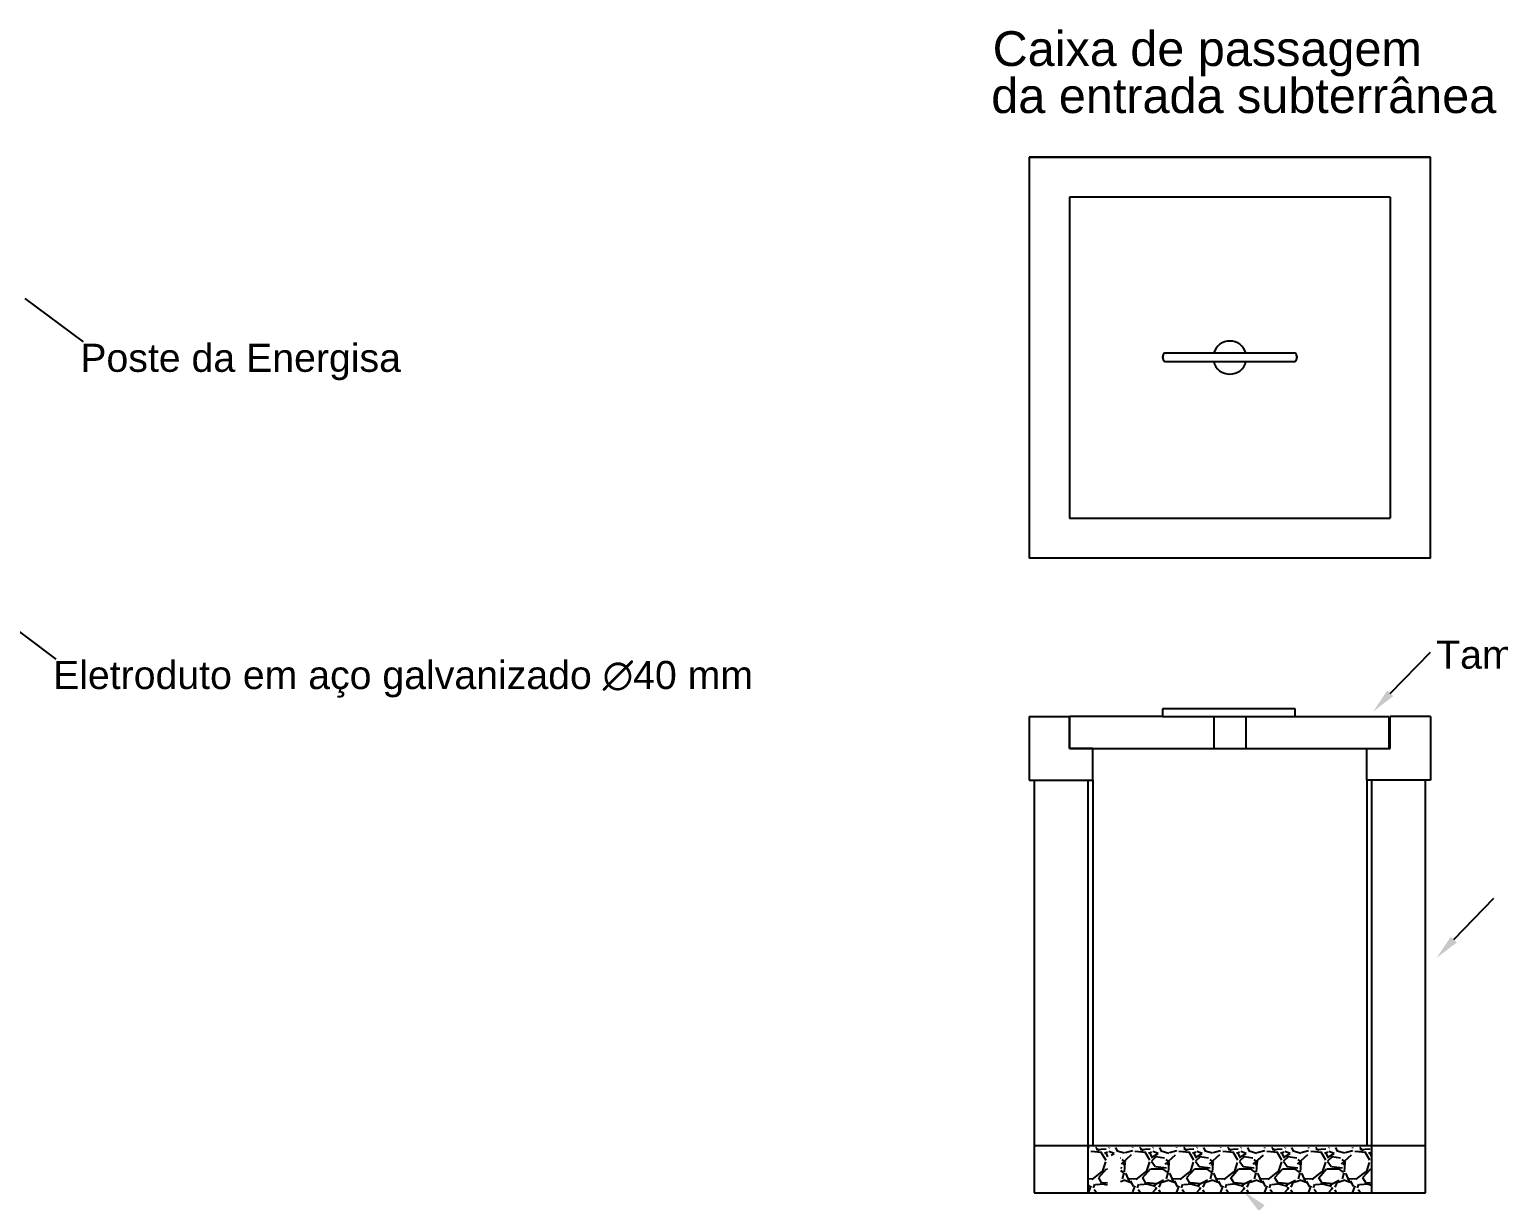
# Model space of a CAD drawing. Header units: millimetres. Extents: x 2991 to 3503, y 2795 to 2987.
# Drawn here: x 3326 to 3418.7, y 2912.9 to 2986.8 of the extents above; entities that cross this region are included whole.
import ezdxf

# ---------------------------------------------------------------- set-up
doc = ezdxf.new("R2010")
doc.units = ezdxf.units.MM
doc.linetypes.add('DASHED', pattern=[19.05, 12.7, -6.35])
for name, color, linetype in [('CISM_59_ELET_CAIXA DE PASSAGEM_INSTALAR', 10, 'Continuous'), ('CISM_78_CX_ENT_PRINC', 10, 'Continuous'), ('PTF', 1, 'Continuous')]:
    doc.layers.add(name, color=color, linetype=linetype)
doc.styles.get("Standard").update_dxf_attribs({"font": ''})
doc.styles.get('Standard').set_extended_font_data('Arial')

msp = doc.modelspace()

# ---------------------------------------------------------------- hatches: boundary and pattern name
h = msp.add_hatch()
h.set_pattern_fill('GRAVEL', color=6, scale=0.109285, style=0)
h.set_pattern_definition([(228.0128, (4282.5602, 2808.1348), (-22.20665537, -24.98249676), [0.3734485, -36.971536]), (184.9697, (4282.31038, 2807.85722), (33.310008636, 2.775809974), [0.6408505, -63.444098]), (132.5104, (4281.67194, 2807.8017), (27.75827543, -30.534155016), [0.451872, -44.735335]), (267.2737, (4280.58936, 2807.10775), (2.77581751, 55.51657339), [0.583585, -57.774849]), (292.8337, (4280.5616, 2806.52482), (-13.879187217, 33.309973691), [0.5722515, -56.652933]), (357.2737, (4280.78367, 2805.99741), (-55.51657339, 2.77581751), [0.583585, -57.774849]), (37.6942, (4281.3666, 2805.96966), (-36.085807113, -27.758270881), [0.7717615, -76.4042716]), (72.2553, (4281.97728, 2806.44155), (19.430845806, 61.06826809), [0.7286225, -72.133647]), (121.4296, (4282.19934, 2807.1355), (-22.206642223, 36.085741869), [0.585561, -57.9705776]), (175.2364, (4281.894, 2807.63515), (30.534101205, -2.77580351), [0.668508, -32.756865]), (222.3974, (4281.2278, 2807.69067), (-33.309955755, -30.534085465), [0.864527, -85.588224]), (138.8141, (4283.33743, 2807.08), (-19.43079456, 16.65495176), [0.295074, -29.212437]), (171.4692, (4283.11537, 2807.2743), (36.08572923, -5.551673114), [0.5613755, -55.576261]), (225, (4282.5602, 2807.3576), (-6e-16, -2.7758277), [0.39256, -3.533052]), (203.1986, (4282.3659, 2807.69067), (13.87919462, 5.55168347), [0.211401, -20.928662]), (291.8014, (4282.1716, 2807.6074), (-2.7758315, 8.32749405), [0.298966, -14.649386]), (30.9638, (4282.2826, 2807.3298), (8.3274799, 5.55166345), [0.4855735, -15.7001576]), (161.5651, (4282.699, 2807.5796), (5.5516617, -2.7758254), [0.351117, -8.426828]), (16.3895, (4280.5616, 2807.6074), (27.758310942, 8.327471366), [0.491877, -48.695919]), (70.3462, (4281.0335, 2807.74619), (-11.10328731, -30.53408201), [0.412658, -40.852998]), (293.1986, (4282.699, 2808.1348), (-5.55168347, 13.87919462), [0.4228, -20.717306]), (343.6105, (4282.86554, 2807.74619), (-27.758310942, 8.327471366), [0.491877, -48.695919]), (339.444, (4280.5616, 2805.88638), (-13.87916504, 5.55165239), [0.4743335, -23.242327]), (294.7751, (4281.00574, 2805.71983), (-13.87911547, 30.53411101), [0.397438, -39.3464005]), (66.8014, (4282.72675, 2805.35897), (5.55168347, 13.87919462), [0.4228, -20.717306]), (17.354, (4282.8933, 2805.74759), (-36.085786262, -11.103301504), [0.465315, -46.066094]), (69.444, (4281.3666, 2805.35897), (-5.55165239, -13.87916504), [0.237167, -23.479584]), (101.3099, (4282.5602, 2805.359), (-2.77581586, 11.1032827), [0.14154, -14.012475]), (165.9638, (4282.53244, 2805.49777), (8.32749454, -2.77582476), [0.5722515, -10.872782]), (186.009, (4281.97728, 2805.63656), (27.758254694, 2.77582308), [0.530322, -52.5018655]), (303.6901, (4282.2826, 2807.08), (-2.7758305, 5.5516538), [0.400336, -9.608064]), (353.1572, (4282.50469, 2806.74689), (47.18912208, -5.55168399), [0.6989375, -69.194655]), (60.9454, (4283.19864, 2806.66361), (-11.10329242, -19.43076061), [0.285788, -28.293135]), (90, (4283.3374, 2806.9134), (-2.7758296, 2.7758296), [0.16655, -2.60928]), (120.2564, (4281.92176, 2805.71983), (11.10329472, -19.43079714), [0.385629, -38.177383]), (48.0128, (4281.72745, 2806.05293), (22.20665537, 24.98249676), [0.746898, -36.598111]), (0, (4282.227, 2806.608), (2.7758296, 2.7758296), [0.721716, -2.054114]), (325.3048, (4282.94882, 2806.6081), (-27.75824753, 19.430808786), [0.438898, -43.450803]), (254.0546, (4283.30968, 2806.35827), (-2.77583664, -11.1033447), [0.404166, -19.8042325]), (207.646, (4283.19864, 2805.96966), (-52.740743166, -27.758313085), [0.658052, -65.147299]), (175.4261, (4282.61572, 2805.66432), (-36.085792626, 2.775816133), [0.696175, -68.921225]), (175.4261, (4282.61572, 2805.66432), (-36.085792626, 2.775816133), [0.696175, -68.921225])])
edge = h.paths.add_edge_path()
edge.add_line((3410.699, 2916.217), (3395.321, 2916.217))
edge.add_line((3395.321, 2916.217), (3395.02, 2915.658))
edge.add_arc((3395.461, 2915.369), 0.527, 146.72159, 180)
edge.add_line((3394.934, 2915.369), (3395.42, 2915.369))
edge.add_arc((3395.44, 2914.843), 0.527, 87.7678, 92.2322, ccw=False)
edge.add_line((3395.461, 2915.369), (3394.849, 2915.369))
edge.add_line((3394.849, 2915.369), (3394.849, 2913.412))
edge.add_line((3394.849, 2913.412), (3410.699, 2913.412))
edge.add_line((3410.699, 2913.412), (3410.699, 2916.217))
edge = h.paths.add_edge_path()
edge.add_line((3394.03, 2915.745), (3394.849, 2915.745))
edge.add_line((3394.849, 2915.745), (3394.849, 2915.369))
edge.add_line((3394.849, 2915.369), (3394.934, 2915.369))
edge.add_arc((3395.461, 2915.369), 0.527, 146.72159, 180, ccw=False)
edge.add_line((3395.02, 2915.658), (3395.321, 2916.217))
edge.add_line((3395.321, 2916.217), (3392.816, 2916.217))
edge.add_line((3392.816, 2916.217), (3392.816, 2913.412))
edge.add_line((3392.816, 2913.412), (3394.03, 2913.412))
edge.add_line((3394.03, 2913.412), (3394.03, 2915.745))

# ---------------------------------------------------------------- linework, layer by layer
for p, q in [((3325.738, 2969.794), (3329.412, 2967.049)), ((3324.02, 2949.782), (3327.694, 2947.037)), ((3411.863, 2944.875), (3414.397, 2947.481)), ((3415.871, 2929.338), (3418.405, 2931.944))]:
    msp.add_line(p, q)
at = {"color": 1, "linetype": 'ByBlock', "ltscale": 0.5}
for p, q in [((3405.874, 2943.906), (3397.509, 2943.906)), ((3397.509, 2943.906), (3397.509, 2943.406)), ((3405.874, 2943.406), (3405.874, 2943.906)), ((3391.627, 2941.406), (3391.627, 2943.406)), ((3397.509, 2943.406), (3400.732, 2943.406)), ((3400.732, 2943.406), (3405.874, 2943.406)), ((3400.732, 2943.406), (3400.732, 2941.406)), ((3402.764, 2943.406), (3402.764, 2941.406)), ((3411.869, 2941.406), (3411.869, 2943.406)), ((3393.097, 2941.406), (3391.627, 2941.406)), ((3393.097, 2939.406), (3393.097, 2941.406)), ((3410.399, 2939.406), (3410.399, 2941.406)), ((3410.399, 2941.406), (3411.869, 2941.406)), ((3389.097, 2939.406), (3393.097, 2939.406)), ((3389.397, 2939.406), (3389.397, 2913.355)), ((3392.797, 2939.406), (3392.797, 2913.355)), ((3414.399, 2939.406), (3410.399, 2939.406)), ((3410.699, 2913.355), (3410.699, 2939.406)), ((3414.099, 2913.355), (3414.099, 2939.406)), ((3389.397, 2913.355), (3414.099, 2913.355))]:
    msp.add_line(p, q, dxfattribs=at)
at = {"color": 3, "linetype": 'ByBlock', "ltscale": 0.5}
for p, q in [((3391.645, 2941.406), (3391.645, 2943.406)), ((3397.509, 2943.406), (3391.645, 2943.406)), ((3405.874, 2943.406), (3411.807, 2943.406)), ((3411.807, 2941.406), (3411.807, 2943.406)), ((3391.627, 2941.406), (3411.807, 2941.406)), ((3391.627, 2941.406), (3391.645, 2941.406)), ((3393.097, 2939.406), (3393.097, 2916.355)), ((3410.399, 2939.406), (3410.399, 2916.355)), ((3389.397, 2916.355), (3414.099, 2916.355))]:
    msp.add_line(p, q, dxfattribs=at)
for points in [[(3411.671, 2945.054), (3412.055, 2944.696), (3410.787, 2943.724)], [(3415.679, 2929.517), (3416.062, 2929.159), (3414.795, 2928.187)], [(3403.942, 2912.581), (3403.584, 2912.197), (3402.612, 2913.464)]]:
    msp.add_solid(points)
at = {"layer": 'CISM_59_ELET_CAIXA DE PASSAGEM_INSTALAR', "color": 10, "linetype": 'ByBlock', "ltscale": 10}
msp.add_line((3389.097, 2978.708), (3389.097, 2953.406), dxfattribs=at)
at = {"layer": 'CISM_78_CX_ENT_PRINC', "linetype": 'ByBlock', "ltscale": 0.05}
for p, q in [((3389.097, 2978.708), (3414.399, 2978.708)), ((3414.399, 2978.708), (3389.097, 2978.708)), ((3414.399, 2953.406), (3414.399, 2978.708)), ((3411.869, 2976.178), (3391.627, 2976.178)), ((3391.627, 2976.178), (3391.627, 2955.936)), ((3411.869, 2976.178), (3411.869, 2955.936)), ((3397.623, 2966.355), (3405.874, 2966.355)), ((3397.623, 2965.804), (3405.874, 2965.804)), ((3391.627, 2955.936), (3411.869, 2955.936)), ((3414.399, 2953.406), (3389.097, 2953.406))]:
    msp.add_line(p, q, dxfattribs=at)
for centre, radius, start, end in [((3401.748, 2966.057), 1.047, 16.50276, 163.49724), ((3397.898, 2966.079), 0.389, 135, 225), ((3401.748, 2966.057), 1.047, 193.97708, 346.02292), ((3405.599, 2966.079), 0.389, 315, 45)]:
    msp.add_arc(centre, radius, start, end, dxfattribs=at)
at = {"layer": 'PTF', "linetype": 'DASHED', "ltscale": 0.5}
for p, q in [((3389.097, 2943.406), (3391.627, 2943.406)), ((3389.097, 2943.406), (3389.097, 2939.406)), ((3414.399, 2943.406), (3411.869, 2943.406)), ((3414.399, 2943.406), (3414.399, 2939.406))]:
    msp.add_line(p, q, dxfattribs=at)

# ---------------------------------------------------------------- texts
for s, height, p in [('Caixa de passagem', 2.19327, (3386.785, 2984.454)), ('da entrada subterrânea', 2.19327, (3386.7, 2981.487)), ('Poste da Energisa', 1.77203, (3329.234, 2965.159)), ('Tampa de concreto', 1.77203, (3414.761, 2946.431)), ('Eletroduto em aço galvanizado ∅40 mm', 1.77203, (3327.515, 2945.147))]:
    msp.add_text(s, height=height).set_placement(p)

doc.saveas('drawing.dxf')
